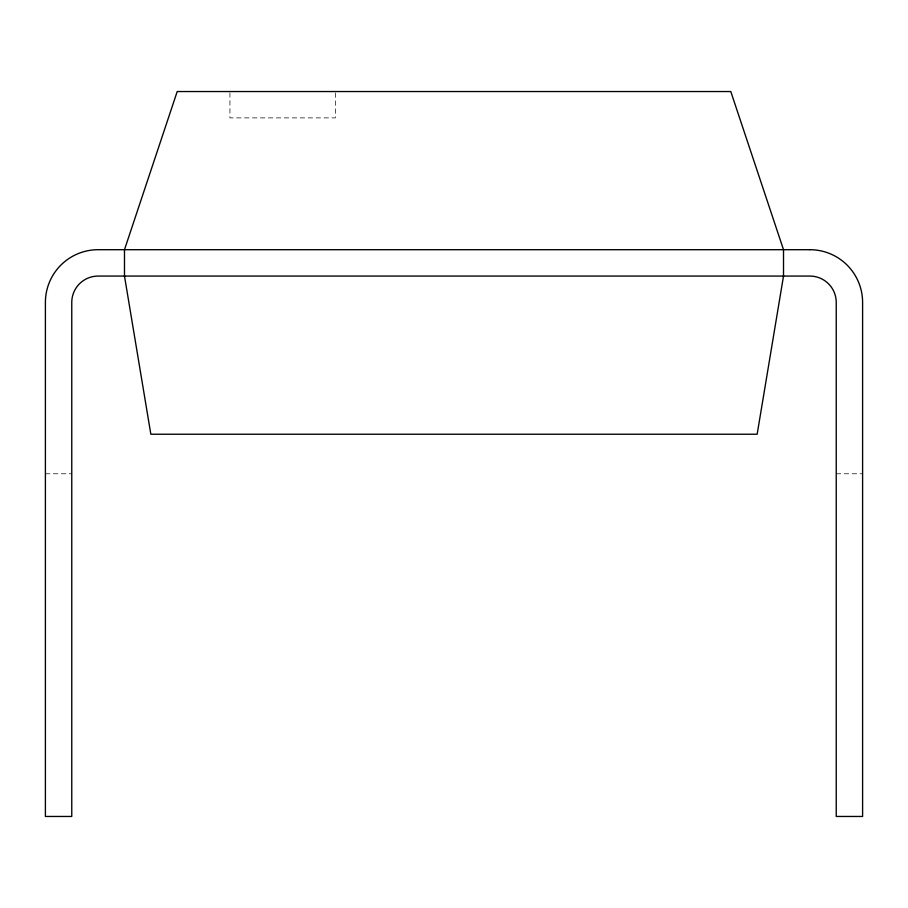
<?xml version="1.0" encoding="UTF-8"?>
<svg xmlns="http://www.w3.org/2000/svg" width="908" height="908" viewBox="0 0 908 908"><rect width="100%" height="100%" fill="white"/><g stroke="black" fill="none" stroke-linecap="round" stroke-linejoin="round"><path stroke-width="0.68" stroke-dasharray="4.54 3.41" d="M45.4 473.772L71.766 473.772M836.234 473.772L862.6 473.772M335.37 92.922L335.37 117.892L229.928 117.892L229.928 92.922"/><path stroke-width="1.36" d="M783.513 276.066L757.159 434.228L150.841 434.228L124.487 276.066L124.487 249.7L177.208 91.538L730.792 91.538L783.513 249.7L783.513 276.066M809.879 249.7L98.121 249.7A52.721 52.721 0 0 0 45.4 302.421L45.4 816.462L71.766 816.462L71.766 302.421A26.366 26.366 0 0 1 98.121 276.066L809.879 276.066A26.366 26.366 0 0 1 836.234 302.421L836.234 816.462L862.6 816.462L862.6 302.421A52.721 52.721 0 0 0 809.879 249.7"/></g></svg>
